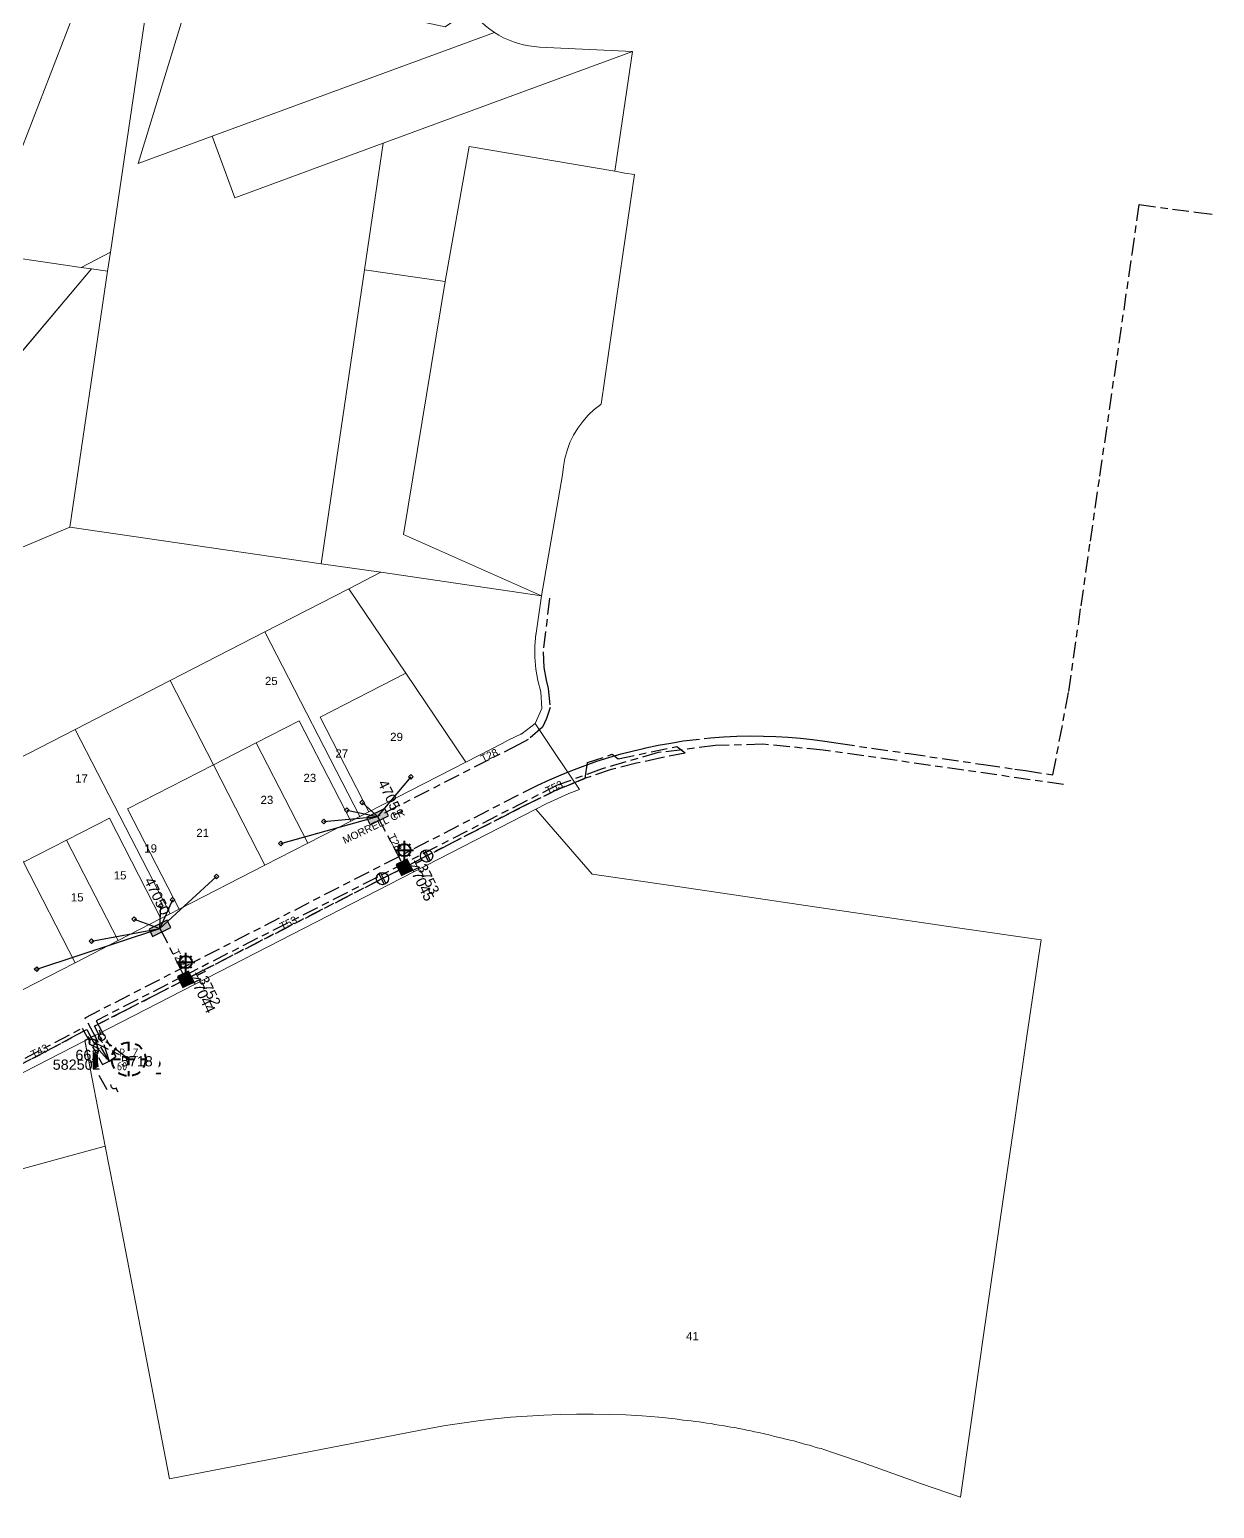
# Model space of a CAD drawing. Header units: metres. Extents: x 302094 to 304730, y 6265242 to 6268907.
# Drawn here: x 304093 to 304381.8, y 6267192.4 to 6267553 of the extents above; entities that cross this region are included whole.
import ezdxf
from ezdxf.enums import TextEntityAlignment as Align

# ---------------------------------------------------------------- set-up
doc = ezdxf.new("R2010")
doc.units = ezdxf.units.M
for name, pattern in [('Cable Exist UG', [8.2, 4, -1.2, 1.8, -1.2]), ('Dash', [5, 3, -2]), ('HIDDEN', [0.375, 0.25, -0.125]), ('HIDDEN2', [0.1875, 0.125, -0.0625])]:
    doc.linetypes.add(name, pattern=pattern)
doc.layers.get('0').update_dxf_attribs({"color": 6})
for name, color, linetype, lineweight in [('Cadastre Buildings_SP_EXT', 9, 'Continuous', 5), ('Cadastre Land Parcels_SP_EXT', 7, 'Continuous', 5), ('Cadastre Other Property_SP_EXT', 9, 'HIDDEN', 5), ('Cadastre Roads_SP_EXT', 9, 'Continuous', 5)]:
    doc.layers.add(name, color=color, linetype=linetype, lineweight=lineweight)
for name, color, linetype in [('Equip_HV_EXT', 7, 'Continuous'), ('Equip_LV_EXT', 7, 'Continuous'), ('Equip_SL_EXT', 7, 'Continuous'), ('Equip_SP_SL_EXT', 7, 'Continuous'), ('Mains_HV_EXT', 1, 'Continuous'), ('Mains_LV_EXT', 5, 'Continuous'), ('Mains_SL_EXT', 3, 'Continuous'), ('Services_SP_EXT', 7, 'Continuous'), ('Sub_SP_EXT', 7, 'Continuous'), ('SupportsUG_SP_LV_EXT', 7, 'Continuous'), ('SupportsUG_SP_LV_SL_EXT', 7, 'Continuous')]:
    doc.layers.add(name, color=color, linetype=linetype)
doc.styles.add('COLUMN_LABEL', font='arial.ttf')
doc.styles.add('iecARIAL', font='arial.ttf', dxfattribs={"height": 2})
doc.styles.add('IESYMBOL1', font='isocp.shx')
doc.styles.add('POLE_LABEL', font='arial.ttf')
doc.styles.add('SLCP_LABEL', font='arial.ttf', dxfattribs={"height": 3.5})
doc.styles.get("Standard").update_dxf_attribs({"font": 'arial.ttf'})
doc.styles.add('SWITCH_LABEL', font='arial.ttf', dxfattribs={"height": 2.5})

# ---------------------------------------------------------------- blocks, each defined once
blk = doc.blocks.new('SUB_PADMOUNT_EXT')
for points in [[(0, 0), (-3.84, 1.92), (-3.84, -1.92)], [(0, 0), (3.84, 1.92), (3.84, -1.92)]]:
    blk.add_hatch(color=256).paths.add_polyline_path(points)
for p, q in [((3.84, 1.92), (-3.84, -1.92)), ((-3.84, 1.92), (3.84, -1.92))]:
    blk.add_line(p, q)
blk.add_lwpolyline([(-3.84, -1.92), (3.84, -1.92), (3.84, 1.92), (-3.84, 1.92)], close=True)
for tag, height, flags, p in [('ASSET_NUM', 3.5, 8, (2, 2)), ('STREET_CODE', 0.2, 9, (1.5, 0)), ('CONSTRUCTED_VOLTAGE', 0.2, 9, (1.5, -0.2)), ('OPERATING_VOLTAGE', 0.2, 9, (1.5, -0.6)), ('ORIENTATION', 0.2, 9, (1.5, -0.8)), ('OWNED_BY', 0.2, 9, (1.5, -1)), ('OPERATED_BY', 0.2, 9, (1.5, -1.2)), ('SECONDARY_VOLTAGE', 0.2, 9, (1.5, -1.6)), ('STATE', 0.2, 9, (1.5, -1.8)), ('SUBSTATION_TYPE', 0.2, 9, (1.5, -2.2)), ('STREETNAME', 0.2, 9, (1.5, -3)), ('SUBURB', 0.2, 9, (1.5, -3.2)), ('Z', 0.2, 1, (1.5, -3.6)), ('NO_PHASES', 0.2, 9, (1.5, -0.4)), ('MAINTAINED_BY', 0.2, 9, (1.5, -1.4)), ('PARENT', 0.2, 9, (1.5, -2)), ('USAGE', 0.2, 9, (1.5, -2.4)), ('LEGEND', 0.2, 9, (1.5, -2.6)), ('LOCATION', 0.2, 9, (1.5, -2.8)), ('NOTES', 0.2, 9, (1.5, -3.4))]:
    blk.add_attdef(tag, text='', height=height, dxfattribs=dict(flags=flags)).set_placement(p, align=Align.MIDDLE_LEFT)
blk = doc.blocks.new('COLUMN_EXT')
blk.add_hatch(color=256).paths.add_polyline_path([(-1.49, 1.48), (-1.49, -1.49), (1.48, -1.49), (1.48, 1.48)])
blk.add_lwpolyline([(-1.49, -1.49), (1.48, -1.49), (1.48, 1.48), (-1.49, 1.48)], close=True)
for tag, height, style, flags, p in [('STRUCTURE_PLANT_NUMBER', 0.2, 'POLE_LABEL', 9, (1.81, 0.03)), ('ASSET_NUM', 2.5, 'COLUMN_LABEL', 8, (2, 2)), ('STREET_CODE', 0.2, 'COLUMN_LABEL', 9, (1.81, -0.2))]:
    blk.add_attdef(tag, text='', height=height, dxfattribs=dict(style=style, flags=flags)).set_placement(p, align=Align.MIDDLE_LEFT)
at = {"flags": 1}
blk.add_attdef('Z', (1.81, -2.35), '', height=0.2, dxfattribs=at)
at = {"flags": 9}
for tag, p in [('COLUMN_TYPE', (1.81, -0.4)), ('OWNED_BY', (1.81, -0.6)), ('STATE', (1.81, -0.8)), ('USAGE', (1.81, -1)), ('STREETNAME', (1.81, -1.6)), ('SUBURB', (1.81, -1.8)), ('LEGEND', (1.81, -1.2)), ('LOCATION', (1.81, -1.4)), ('NOTES', (1.81, -2))]:
    blk.add_attdef(tag, text='', height=0.2, dxfattribs=at).set_placement(p, align=Align.MIDDLE_LEFT)
blk = doc.blocks.new('PILLAR_EXT')
blk.add_hatch(color=256).paths.add_polyline_path([(-2.475, 0.99), (-2.475, -0.99), (2.475, -0.99), (2.475, 0.99)])
blk.add_lwpolyline([(-2.475, -0.99), (2.475, -0.99), (2.475, 0.99), (-2.475, 0.99)], close=True)
at = {"style": 'iecARIAL', "flags": 8}
blk.add_attdef('ASSET_NUM', (1.5, 3.5), '', height=2.5, dxfattribs=at)
for tag, p, flags in [('OWNED_BY', (0, -0.2), 9), ('STATE', (0, -0.4), 9), ('SUPPORT_TYPE', (0, -0.6), 9), ('STREETNAME', (0, -1.8), 9), ('SUBURB', (0, -2), 1), ('USAGE', (0, -0.8), 9), ('LEGEND', (0, -1), 9), ('LOCATION', (0, -1.2), 9), ('NOTES', (0, -1.4), 9), ('PARENT', (0, -1.6), 9)]:
    blk.add_attdef(tag, p, '', height=0.2, dxfattribs=dict(flags=flags))
blk = doc.blocks.new('SL_LANTERN_EXT')
at = {"lineweight": 40}
for p, q in [((-2.25, 4.22), (2.25, 4.22)), ((-1.46, 5.68), (-1.06, 5.28)), ((0, 1.97), (0, 6.47)), ((1.46, 5.68), (1.06, 5.28)), ((-1.46, 2.76), (-1.06, 3.16)), ((0, 0), (0, 2.72)), ((1.46, 2.76), (1.06, 3.16))]:
    blk.add_line(p, q, dxfattribs=at)
blk.add_circle((0, 4.22), 1.5, dxfattribs=at)
at = {"style": 'iecARIAL', "flags": 8}
blk.add_attdef('ASSET_NUM', (1.5, 1.5), '', height=2.5, dxfattribs=at)
for tag, p, height, flags in [('OPERATING_VOLTAGE', (0.98, -1.65), 0.2, 9), ('ORIENTATION', (0.98, -1.85), 0.2, 9), ('OWNED_BY', (0.98, -2.05), 0.2, 9), ('STATE', (0.98, -2.25), 0.2, 9), ('CONSTRUCTED_VOLTAGE', (0.98, -0.65), 0.2, 9), ('CONTROL_TYPE', (0.98, -0.85), 0.2, 9), ('LANTERN_PURPOSE', (0.98, -1.05), 0.2, 9), ('LANTERN_TYPE', (0.98, -1.25), 0.2, 9), ('NO_PHASES', (0.98, -1.45), 0.2, 9), ('USAGE', (0.98, -2.45), 0.2, 9), ('CEXIST', (0.98, -2.65), 0.2, 9), ('CNEW', (0.98, -2.85), 0.2, 9), ('CNUMBER', (0.98, -3.05), 0.2, 9), ('CREMOVE', (0.98, -3.25), 0.2, 9), ('CREPLACE', (0.98, -3.45), 0.2, 9), ('LKINGHEIGHT', (0.98, -3.65), 0.2, 9), ('LNUMBER', (2.18, -3.25), 2.5, 8), ('LBRACKET', (0.98, -3.85), 0.2, 9), ('LBRACKETVOCAB', (0.98, -4.05), 0.2, 9), ('LCATEGORY', (0.98, -4.25), 0.2, 9), ('LCHARGE1', (0.98, -4.45), 0.2, 9), ('LCHARGE1PERCENT', (0.98, -4.65), 0.2, 9), ('LCHARGE2', (0.98, -4.85), 0.2, 9), ('LCHARGE2PERCENT', (0.98, -5.05), 0.2, 9), ('LCHARGE3', (0.98, -5.25), 0.2, 9), ('LCHARGE3PERCENT', (0.98, -5.45), 0.2, 9), ('LEXIST', (0.98, -5.65), 0.2, 9), ('LLAMP', (0.98, -5.85), 0.2, 9), ('LLAMPVOCAB', (0.98, -6.05), 0.2, 9), ('LMAST', (0.98, -6.25), 0.2, 9), ('LMASTVOCAB', (0.98, -6.45), 0.2, 9), ('LNEW', (0.98, -6.65), 0.2, 9), ('LANTNUMBER', (0.98, -6.85), 0.2, 9), ('LOUTREACH', (0.98, -7.25), 0.2, 9), ('STREETNAME', (0.98, -9.25), 0.2, 9), ('SUBURB', (0.98, -9.45), 0.2, 1), ('LOUTREACHVOCAB', (0.98, -7.45), 0.2, 9), ('LRATECODE', (0.98, -7.65), 0.2, 9), ('LREMOVE', (0.98, -7.85), 0.2, 9), ('LREPLACE', (0.98, -8.05), 0.2, 9), ('LTYPE', (0.98, -8.25), 0.2, 9), ('LTYPEVOCAB', (0.98, -8.45), 0.2, 9), ('LEGEND', (0.98, -8.65), 0.2, 9), ('LOCATION', (0.98, -8.85), 0.2, 9), ('NOTES', (0.98, -9.05), 0.2, 9)]:
    blk.add_attdef(tag, p, '', height=height, dxfattribs=dict(flags=flags))
blk = doc.blocks.new('CCP_EXT')
blk.add_wipeout([(0, 0.57), (0.57, 0), (0, -0.57), (-0.57, 0)])
blk.add_lwpolyline([(-0.57, 0), (0, 0.57), (0.57, 0), (0, -0.57), (-0.57, 0)])
at = {"flags": 1}
blk.add_attdef('Z', (0, 0), '', height=0.2, dxfattribs=at)
at = {"flags": 9}
for tag, p in [('CCP_TYPE', (0, 0)), ('CONSTRUCTED_VOLTAGE', (0, -0.2)), ('OPERATING_VOLTAGE', (0, -0.6)), ('ORIENTATION', (0, -0.8)), ('OWNED_BY', (0, -1)), ('STATE', (0, -1.8)), ('NO_PHASES', (0, -0.4)), ('USAGE', (0, -1.2)), ('LEGEND', (0, -1.4)), ('LIFE_SUPPORT', (0, -1.6)), ('NOTES', (0, -2))]:
    blk.add_attdef(tag, text='', height=0.2, dxfattribs=at).set_placement(p, align=Align.MIDDLE_LEFT)
blk = doc.blocks.new('LV_UG_LINKS_CLOSED_EXT')
blk.add_wipeout([(-1.06, 1.06), (-1.18, 0.92), (-1.29, 0.76), (-1.37, 0.59), (-1.43, 0.42), (-1.48, 0.23), (-1.49, 0.05), (-1.49, -0.14), (-1.46, -0.33), (-1.41, -0.51), (-1.33, -0.68), (-1.24, -0.84), (-1.12, -0.99), (-0.99, -1.12), (-0.84, -1.24), (-0.68, -1.33), (-0.51, -1.41), (-0.33, -1.46), (-0.14, -1.49), (0.05, -1.49), (0.23, -1.48), (0.42, -1.43), (0.59, -1.37), (0.76, -1.29), (0.92, -1.18), (1.06, -1.06), (1.18, -0.92), (1.29, -0.76), (1.37, -0.59), (1.43, -0.42), (1.48, -0.23), (1.49, -0.05), (1.49, 0.14), (1.46, 0.33), (1.41, 0.51), (1.33, 0.68), (1.24, 0.84), (1.12, 0.99), (0.99, 1.12), (0.84, 1.24), (0.68, 1.33), (0.51, 1.41), (0.33, 1.46), (0.14, 1.49), (-0.05, 1.49), (-0.23, 1.48), (-0.42, 1.43), (-0.59, 1.37), (-0.76, 1.29), (-0.92, 1.18)])
for p, q in [((-0.25, -1.48), (-0.25, 1.48)), ((0.25, -1.48), (0.25, 1.48))]:
    blk.add_line(p, q)
blk.add_circle((0, 0), 1.5)
at = {"flags": 9}
for tag, p in [('ACTUAL_STATUS', (0, 0)), ('CONSTRUCTED_VOLTAGE', (0, -0.2)), ('OPERATING_VOLTAGE', (0, -0.6)), ('ORIENTATION', (0, -0.8)), ('STATE', (0, -1)), ('SWITCH_TYPE', (0, -1.2)), ('NO_PHASES', (0, -0.4)), ('USAGE', (0, -1.4)), ('NOTES', (0, -1.6))]:
    blk.add_attdef(tag, text='', height=0.2, dxfattribs=at).set_placement(p, align=Align.MIDDLE_LEFT)
at = {"flags": 1}
blk.add_attdef('Z', (0, 0), '', height=0.2, dxfattribs=at)
blk = doc.blocks.new('LV_UG_DFUSE_CLOSED_EXT')
for points in [[(1, 0), (0, 0)], [(5.04, 0.73), (2.16, -0.72)], [(5.05, -0.71), (2.16, 0.72)], [(6.2, 0.01), (7.2, 0.01)]]:
    blk.add_lwpolyline(points)
for centre in [(1.8, 0), (5.4, 0.01)]:
    blk.add_circle(centre, 0.8)
at = {"flags": 9}
for tag, p in [('ACTUAL_STATUS', (0, 0)), ('CONSTRUCTED_VOLTAGE', (0, -0.2)), ('OPERATING_VOLTAGE', (0, -0.6)), ('ORIENTATION', (0, -0.8)), ('STATE', (0, -1)), ('SWITCH_TYPE', (0, -1.2)), ('NO_PHASES', (0, -0.4)), ('USAGE', (0, -1.4)), ('NOTES', (0, -1.6))]:
    blk.add_attdef(tag, text='', height=0.2, dxfattribs=at).set_placement(p, align=Align.MIDDLE_LEFT)
at = {"flags": 1}
blk.add_attdef('Z', (0, 0), '', height=0.2, dxfattribs=at)
blk = doc.blocks.new('SWG_HOLEC_SU_EXT')
blk.add_line((1.8, -2), (5.8, -2))
for points in [[(1, 0), (0, 0)], [(6.6, 0), (7.6, 0)]]:
    blk.add_lwpolyline(points)
for points in [[(1.8, -0.8, 1), (1.8, 0.8, 1)], [(5.8, -0.8, 1), (5.8, 0.8, 1)]]:
    blk.add_lwpolyline(points, format="xyb", close=True)
at = {"style": 'SWITCH_LABEL', "flags": 8}
blk.add_attdef('ASSET_NUM', text='', height=2.5, rotation=179.9544, dxfattribs=at).set_placement((-2.4, 0), align=Align.MIDDLE_LEFT)
at = {"flags": 1}
blk.add_attdef('Z', (0, 0), '', height=0.2, dxfattribs=at)
at = {"flags": 9}
for tag, p in [('ACTUAL_STATUS', (0, -0.4)), ('CONSTRUCTED_VOLTAGE', (0, -0.6)), ('OPERATING_VOLTAGE', (0, -1)), ('ORIENTATION', (0, -1.2)), ('OWNED_BY', (0, -1.4)), ('STATE', (0, -1.8)), ('SWITCH_TYPE', (0, -2)), ('STREETNAME', (0, -2.6)), ('SUBURB', (0, -2.8)), ('NO_PHASES', (0, -0.8)), ('PARENT', (0, -1.6)), ('USAGE', (0, -2.2)), ('LOCATION', (0, -2.4)), ('NOTES', (0, -3))]:
    blk.add_attdef(tag, text='', height=0.2, dxfattribs=at).set_placement(p, align=Align.MIDDLE_LEFT)
at = {"style": 'SWITCH_LABEL', "flags": 9}
blk.add_attdef('STREET_CODE', text='', height=0.2, dxfattribs=at).set_placement((0, -0.2), align=Align.MIDDLE_LEFT)
blk = doc.blocks.new('SLCP_ZELL_EXT')
blk.add_wipeout([(-0.24, 7.5), (-0.71, 7.47), (-1.17, 7.41), (-1.64, 7.32), (-2.09, 7.21), (-2.54, 7.06), (-2.98, 6.89), (-3.41, 6.69), (-3.82, 6.46), (-4.22, 6.21), (-4.6, 5.93), (-4.96, 5.63), (-5.31, 5.31), (-5.63, 4.96), (-5.93, 4.6), (-6.21, 4.22), (-6.46, 3.82), (-6.69, 3.41), (-6.89, 2.98), (-7.06, 2.54), (-7.21, 2.09), (-7.32, 1.64), (-7.41, 1.17), (-7.47, 0.71), (-7.5, 0.24), (-7.5, -0.24), (-7.47, -0.71), (-7.41, -1.17), (-7.32, -1.64), (-7.21, -2.09), (-7.06, -2.54), (-6.89, -2.98), (-6.69, -3.41), (-6.46, -3.82), (-6.21, -4.22), (-5.93, -4.6), (-5.63, -4.96), (-5.31, -5.31), (-4.96, -5.63), (-4.6, -5.93), (-4.22, -6.21), (-3.82, -6.46), (-3.41, -6.69), (-2.98, -6.89), (-2.54, -7.06), (-2.09, -7.21), (-1.64, -7.32), (-1.17, -7.41), (-0.71, -7.47), (-0.24, -7.5), (0.24, -7.5), (0.71, -7.47), (1.17, -7.41), (1.64, -7.32), (2.09, -7.21), (2.54, -7.06), (2.98, -6.89), (3.41, -6.69), (3.82, -6.46), (4.22, -6.21), (4.6, -5.93), (4.96, -5.63), (5.31, -5.31), (5.63, -4.96), (5.93, -4.6), (6.21, -4.22), (6.46, -3.82), (6.69, -3.41), (6.89, -2.98), (7.06, -2.54), (7.21, -2.09), (7.32, -1.64), (7.41, -1.17), (7.47, -0.71), (7.5, -0.24), (7.5, 0.24), (7.47, 0.71), (7.41, 1.17), (7.32, 1.64), (7.21, 2.09), (7.06, 2.54), (6.89, 2.98), (6.69, 3.41), (6.46, 3.82), (6.21, 4.22), (5.93, 4.6), (5.63, 4.96), (5.31, 5.31), (4.96, 5.63), (4.6, 5.93), (4.22, 6.21), (3.82, 6.46), (3.41, 6.69), (2.98, 6.89), (2.54, 7.06), (2.09, 7.21), (1.64, 7.32), (1.17, 7.41), (0.71, 7.47), (0.24, 7.5)])
at = {"linetype": 'Dash', "lineweight": 40, "ltscale": 0.7}
for p, q in [((0, 4.11), (0, -4.11)), ((-4.11, 0), (4.11, 0))]:
    blk.add_line(p, q, dxfattribs=at)
blk.add_circle((0, 0), 4.11, dxfattribs=at)
at = {"lineweight": 40, "style": 'IESYMBOL1'}
for s, p in [('P', (-1.6, 0)), ('Z', (1.7, 0)), ('60', (-1.61, -3.31))]:
    blk.add_text(s, height=2, dxfattribs=at).set_placement(p, align=Align.BOTTOM_CENTER)
at = {"flags": 1}
blk.add_attdef('Z', (0, 0), '', height=0.2, dxfattribs=at)
at = {"style": 'SLCP_LABEL'}
for tag, height, flags, p in [('ASSET_NUM', 2.5, 8, (2, 2)), ('STREET_CODE', 0.2, 9, (0, -0.2))]:
    blk.add_attdef(tag, text='', height=height, dxfattribs=dict(at, flags=flags)).set_placement(p, align=Align.MIDDLE_LEFT)
at = {"flags": 9}
for tag, p in [('CONSTRUCTED_VOLTAGE', (0, -0.4)), ('CONTROL_TYPE', (0, -0.6)), ('OPERATING_VOLTAGE', (0, -1)), ('ORIENTATION', (0, -1.2)), ('OWNED_BY', (0, -1.4)), ('STATE', (0, -2)), ('NO_PHASES', (0, -0.8)), ('USAGE', (0, -1.6)), ('LOCATION', (0, -1.8)), ('NOTES', (0, -2.2))]:
    blk.add_attdef(tag, text='', height=0.2, dxfattribs=at).set_placement(p, align=Align.MIDDLE_LEFT)

msp = doc.modelspace()

# ---------------------------------------------------------------- linework, layer by layer
at = {"layer": 'Cadastre Buildings_SP_EXT', "linetype": 'Continuous'}
msp.add_lwpolyline([(304235.67, 6267518.47), (304200.16, 6267524.52), (304194.25, 6267491.59), (304184.13, 6267429.9), (304217.74, 6267414.99), (304222.92, 6267444.49), (304223.1, 6267446.5), (304223.45, 6267448.48), (304223.99, 6267450.43), (304224.7, 6267452.32), (304225.58, 6267454.14), (304226.62, 6267455.87), (304227.82, 6267457.5), (304229.15, 6267459.02), (304230.62, 6267460.39), (304232.2, 6267461.64), (304232.22, 6267461.65), (304232.23, 6267461.66), (304232.24, 6267461.67), (304232.26, 6267461.68), (304232.28, 6267461.69), (304232.3, 6267461.72), (304237.69, 6267498.75), (304240.43, 6267517.66), (304238.11, 6267518.03), (304235.67, 6267518.47)], close=True, dxfattribs=at)
at = {"layer": 'Cadastre Land Parcels_SP_EXT', "linetype": 'Continuous'}
for points in [[(304124.87, 6267581.52), (304123.74, 6267581.66), (304122.62, 6267581.9), (304121.52, 6267582.22), (304120.44, 6267582.62), (304110.47, 6267574.25), (304091.09, 6267524.08), (304079.03, 6267498.93), (304105.52, 6267495), (304112.67, 6267498.77), (304124.87, 6267581.52)], [(304133.7, 6267566.84), (304129.83, 6267581.78), (304128.85, 6267581.57), (304127.85, 6267581.45), (304126.85, 6267581.4), (304125.85, 6267581.43), (304124.87, 6267581.52), (304112.67, 6267498.77), (304111.98, 6267494.1), (304102.82, 6267431.73), (304164.07, 6267422.74), (304174.63, 6267494.48), (304179.17, 6267525.3), (304143.01, 6267512), (304137.49, 6267527.02), (304119.44, 6267520.38), (304133.7, 6267566.84)], [(304091.09, 6267524.08), (304110.47, 6267574.25), (304081.49, 6267562.72), (304068.94, 6267557.31), (304047.58, 6267549.4), (304030.57, 6267542.81), (304013.41, 6267537.03), (304009.34, 6267509.16), (304079.03, 6267498.93), (304091.09, 6267524.08)], [(304091.09, 6267524.08), (304110.47, 6267574.25), (304081.49, 6267562.72), (304068.94, 6267557.31), (304047.58, 6267549.4), (304030.57, 6267542.81), (304013.41, 6267537.03), (304009.34, 6267509.16), (304079.03, 6267498.93), (304091.09, 6267524.08)], [(304164, 6267560.29), (304133.7, 6267566.84), (304119.44, 6267520.38), (304137.49, 6267527.02), (304206.27, 6267552.32), (304205.16, 6267553.09), (304204.1, 6267553.94), (304203.1, 6267554.85), (304202.15, 6267555.82), (304201.27, 6267556.84), (304200.45, 6267557.92), (304194.29, 6267553.73), (304164, 6267560.29)], [(304239.97, 6267547.67), (304217.25, 6267548.76), (304215.96, 6267548.86), (304214.67, 6267549.04), (304213.4, 6267549.29), (304212.14, 6267549.61), (304210.91, 6267550.01), (304209.7, 6267550.49), (304208.52, 6267551.03), (304207.38, 6267551.64), (304206.27, 6267552.32), (304137.49, 6267527.02), (304143.01, 6267512), (304179.17, 6267525.3), (304239.97, 6267547.67)], [(304239.97, 6267547.67), (304179.17, 6267525.3), (304174.63, 6267494.48), (304194.25, 6267491.59), (304200.16, 6267524.52), (304235.67, 6267518.47), (304239.97, 6267547.67)], [(304075.04, 6267455.53), (304108.04, 6267494.68), (304105.52, 6267495), (304079.03, 6267498.93), (304057.08, 6267485.06), (304014.32, 6267461.26), (304003.68, 6267448.51), (304001.13, 6267452.92), (304000.26, 6267446.98), (303981.68, 6267439.48), (303989.27, 6267433), (303966.21, 6267404.58), (303928.81, 6267358.18), (303998.23, 6267387.55), (304045.79, 6267444.77), (304075.04, 6267455.53)], [(304112.67, 6267498.77), (304105.52, 6267495), (304108.04, 6267494.68), (304111.98, 6267494.1), (304112.67, 6267498.77)], [(304112.67, 6267498.77), (304105.52, 6267495), (304108.04, 6267494.68), (304111.98, 6267494.1), (304112.67, 6267498.77)], [(304111.98, 6267494.1), (304108.04, 6267494.68), (304075.05, 6267455.53), (304045.79, 6267444.77), (303998.23, 6267387.55), (304102.82, 6267431.73), (304111.98, 6267494.1)], [(304184.13, 6267429.9), (304194.25, 6267491.59), (304174.63, 6267494.48), (304164.07, 6267422.74), (304178.64, 6267420.74), (304217.74, 6267414.99), (304184.13, 6267429.9)], [(304164.07, 6267422.74), (304102.82, 6267431.73), (303998.23, 6267387.55), (303972.01, 6267356.08), (303973.35, 6267356.51), (303992.61, 6267362.78), (304003.74, 6267366.4), (304015.51, 6267362.87), (304037.03, 6267356.42), (304047.5, 6267353.31), (304080.95, 6267370.52), (304104.1, 6267382.4), (304127.22, 6267394.3), (304150.35, 6267406.17), (304170.81, 6267416.7), (304178.64, 6267420.74), (304164.07, 6267422.74)], [(304217.74, 6267414.99), (304178.64, 6267420.74), (304170.81, 6267416.7), (304184.68, 6267396.11), (304199.29, 6267374.43), (304208.15, 6267378.98), (304209.66, 6267379.75), (304211.18, 6267380.49), (304212.7, 6267381.22), (304212.76, 6267381.24), (304212.81, 6267381.27), (304212.91, 6267381.31), (304212.96, 6267381.34), (304213.01, 6267381.36), (304216.21, 6267383.83), (304217.85, 6267387.52), (304217.59, 6267391.56), (304216.86, 6267394.31), (304216.37, 6267397.11), (304216.14, 6267399.96), (304216.15, 6267402.8), (304216.42, 6267405.63), (304216.43, 6267405.65), (304216.43, 6267405.69), (304216.44, 6267405.75), (304216.45, 6267405.8), (304216.46, 6267405.86), (304217.74, 6267414.99)], [(304184.68, 6267396.11), (304170.81, 6267416.7), (304150.35, 6267406.17), (304173.47, 6267361.17), (304175.71, 6267362.31), (304163.85, 6267385.4), (304184.68, 6267396.11)], [(304173.47, 6267361.17), (304150.35, 6267406.17), (304127.22, 6267394.3), (304137.78, 6267373.77), (304148.19, 6267379.12), (304158.68, 6267384.51), (304171.26, 6267360.03), (304173.47, 6267361.17)], [(304199.29, 6267374.43), (304184.68, 6267396.11), (304163.85, 6267385.4), (304175.71, 6267362.31), (304199.29, 6267374.43)], [(304137.78, 6267373.77), (304127.22, 6267394.3), (304104.1, 6267382.4), (304127.22, 6267337.4), (304129.46, 6267338.54), (304116.87, 6267363.03), (304137.78, 6267373.77)], [(304171.26, 6267360.03), (304158.68, 6267384.51), (304148.19, 6267379.12), (304160.78, 6267354.63), (304171.26, 6267360.03)], [(304127.22, 6267337.4), (304104.1, 6267382.4), (304080.95, 6267370.52), (304088.87, 6267355.16), (304091.52, 6267350), (304101.98, 6267355.37), (304112.43, 6267360.74), (304125.01, 6267336.25), (304127.22, 6267337.4)], [(304160.78, 6267354.63), (304148.19, 6267379.12), (304137.78, 6267373.77), (304150.36, 6267349.28), (304160.78, 6267354.63)], [(304150.36, 6267349.28), (304137.78, 6267373.77), (304116.87, 6267363.03), (304129.46, 6267338.54), (304150.36, 6267349.28)], [(304324.56, 6267227.79), (304325.46, 6267234.08), (304330.33, 6267267.81), (304333.22, 6267287.74), (304336.1, 6267307.56), (304338.98, 6267327.35), (304339.52, 6267331.05), (304319.75, 6267333.94), (304301.52, 6267336.62), (304284.32, 6267339.14), (304266.82, 6267341.71), (304248.69, 6267344.37), (304230.14, 6267347.1), (304216.35, 6267362.96), (304106.48, 6267306.49), (304111.42, 6267280.8), (304114.54, 6267264.71), (304117.64, 6267248.63), (304120.75, 6267232.56), (304123.85, 6267216.49), (304127.1, 6267199.68), (304190.42, 6267211.92), (304194.4, 6267212.62), (304198.36, 6267213.25), (304202.33, 6267213.8), (304206.31, 6267214.27), (304210.3, 6267214.66), (304214.3, 6267214.97), (304218.3, 6267215.21), (304222.31, 6267215.37), (304226.31, 6267215.45), (304230.32, 6267215.45), (304234.33, 6267215.37), (304238.34, 6267215.22), (304242.34, 6267214.98), (304246.34, 6267214.67), (304250.32, 6267214.25), (304252.31, 6267213.99), (304253.24, 6267213.9), (304254.26, 6267213.81), (304255.19, 6267213.61), (304256.21, 6267213.52), (304257.14, 6267213.43), (304258.07, 6267213.22), (304259.1, 6267213.13), (304260.03, 6267212.93), (304261.05, 6267212.73), (304261.98, 6267212.64), (304263, 6267212.44), (304263.94, 6267212.23), (304264.86, 6267212.14), (304265.89, 6267211.94), (304266.82, 6267211.74), (304267.84, 6267211.54), (304268.77, 6267211.33), (304269.71, 6267211.13), (304270.73, 6267210.93), (304273.52, 6267210.32), (304274.55, 6267210.01), (304276.41, 6267209.6), (304277.35, 6267209.29), (304278.37, 6267209.09), (304279.3, 6267208.89), (304280.24, 6267208.57), (304281.17, 6267208.37), (304282.1, 6267208.06), (304283.12, 6267207.86), (304284.99, 6267207.23), (304285.92, 6267207.03), (304286.86, 6267206.71), (304288.72, 6267206.09), (304289.66, 6267205.77), (304296.19, 6267203.57), (304306.56, 6267199.79), (304310.4, 6267198.41), (304319.87, 6267195.22), (304324.56, 6267227.79)], [(304125.01, 6267336.25), (304112.43, 6267360.74), (304101.98, 6267355.37), (304114.56, 6267330.88), (304125.01, 6267336.25)], [(304091.52, 6267350), (304088.87, 6267355.16), (304072.86, 6267346.93), (304088.1, 6267317.28), (304104.11, 6267325.51), (304091.52, 6267350)], [(304114.56, 6267330.88), (304101.98, 6267355.37), (304091.52, 6267350), (304104.11, 6267325.51), (304114.56, 6267330.88)]]:
    msp.add_lwpolyline(points, close=True, dxfattribs=at)
msp.add_lwpolyline([(304075.97, 6267271.11), (304111.42, 6267280.8), (304111.42, 6267280.8), (304106.48, 6267306.48), (304088.75, 6267297.37)], dxfattribs=at)
at = {"layer": 'Cadastre Other Property_SP_EXT', "linetype": 'HIDDEN2'}
msp.add_lwpolyline([(304106.47, 6267306.58), (304107.51, 6267301.17), (304110.22, 6267301.69), (304109.02, 6267307.89), (304106.47, 6267306.58)], close=True, dxfattribs=at)
at = {"layer": 'Mains_LV_EXT', "linetype": 'Cable Exist UG'}
msp.add_lwpolyline([(304124.76, 6267333.88), (304131.03, 6267321.44)], dxfattribs=at)

# ---------------------------------------------------------------- block references
at = {"layer": 'Equip_LV_EXT'}
for p, rotation in [((304112.18, 6267302.19), 107.0926622451378), ((304111.86, 6267302.02), 130.6902037596289)]:
    msp.add_blockref('LV_UG_DFUSE_CLOSED_EXT', p, dxfattribs=dict(at, rotation=rotation))
at = {"layer": 'Equip_SP_SL_EXT'}
ref = msp.add_blockref('SL_LANTERN_EXT', (304184.33, 6267348.75), dxfattribs=at)
ref.add_attrib('ASSET_NUM', '13753', dxfattribs={"layer": '0', "height": 2.5, "rotation": 296.0651, "style": 'iecARIAL'}).set_placement((304185.83, 6267350.25), align=Align.BOTTOM_LEFT)
ref = msp.add_blockref('SL_LANTERN_EXT', (304131.03, 6267321.44), dxfattribs=at)
ref.add_attrib('ASSET_NUM', '13752', dxfattribs={"layer": '0', "height": 2.5, "rotation": 296.0651, "style": 'iecARIAL'}).set_placement((304132.53, 6267322.94), align=Align.BOTTOM_LEFT)
at = {"layer": 'Sub_SP_EXT'}
ref = msp.add_blockref('SUB_PADMOUNT_EXT', (304112.35, 6267301.53), dxfattribs=at)
ref.add_attrib('ASSET_NUM', '8992', dxfattribs={"layer": '0', "height": 3.5}).set_placement((304114.35, 6267301.78), align=Align.TOP_LEFT)
at = {"layer": 'SupportsUG_SP_LV_EXT'}
ref = msp.add_blockref('PILLAR_EXT', (304177.77, 6267361.13), dxfattribs=dict(at, rotation=206.0312525999925))
ref.add_attrib('ASSET_NUM', '47051', dxfattribs={"layer": '0', "height": 2.5, "rotation": 296.0675, "style": 'iecARIAL'}).set_placement((304179.27, 6267364.63), align=Align.BOTTOM_CENTER)
ref = msp.add_blockref('PILLAR_EXT', (304124.76, 6267333.88), dxfattribs=dict(at, rotation=206.0298520364935))
ref.add_attrib('ASSET_NUM', '47050', dxfattribs={"layer": '0', "height": 2.5, "rotation": 296.0661, "style": 'iecARIAL'}).set_placement((304126.26, 6267337.38), align=Align.MIDDLE_RIGHT)
at = {"layer": 'SupportsUG_SP_LV_SL_EXT'}
ref = msp.add_blockref('COLUMN_EXT', (304184.33, 6267348.75), dxfattribs=dict(at, rotation=26.10150161275261))
ref.add_attrib('ASSET_NUM', '47045', dxfattribs={"layer": '0', "height": 2.5, "rotation": 296.0651, "style": 'COLUMN_LABEL'}).set_placement((304186.33, 6267349.5), align=Align.MIDDLE_LEFT)
ref = msp.add_blockref('COLUMN_EXT', (304131.03, 6267321.44), dxfattribs=dict(at, rotation=26.10150161275261))
ref.add_attrib('ASSET_NUM', '47044', dxfattribs={"layer": '0', "height": 2.5, "rotation": 296.0651, "style": 'COLUMN_LABEL'}).set_placement((304133.03, 6267322.19), align=Align.MIDDLE_LEFT)

# ---------------------------------------------------------------- texts
at = {"layer": 'Cadastre Land Parcels_SP_EXT'}
for s, p in [('25', (304150.35, 6267393.2)), ('29', (304180.88, 6267379.56)), ('27', (304167.52, 6267375.51)), ('17', (304104.08, 6267369.42)), ('23', (304159.73, 6267369.57)), ('23', (304149.28, 6267364.2)), ('21', (304133.62, 6267356.15)), ('19', (304120.94, 6267352.37)), ('15', (304113.49, 6267345.81)), ('15', (304103.04, 6267340.44)), ('41', (304253, 6267233.45))]:
    msp.add_text(s, height=2, dxfattribs=at).set_placement(p)
at = {"layer": 'Mains_LV_EXT'}
for s, rotation, p in [('T28', 26.024, (304203.48, 6267374.3)), ('T53', 24.836, (304219.25, 6267366.53)), ('T28', 296.758, (304180.29, 6267356.37)), ('T53', 26.1013, (304154.51, 6267333.43)), ('T28', 295.5895, (304127.59, 6267328.25)), ('T43', 26.1063, (304093.82, 6267302.23))]:
    msp.add_text(s, height=1.8, rotation=rotation, dxfattribs=at).set_placement(p)

# ---------------------------------------------------------------- next in the draw order: block references
at = {"layer": 'Services_SP_EXT'}
for p in [(304185.93, 6267370.82), (304170.34, 6267362.68), (304174.02, 6267364.59), (304164.7, 6267359.91), (304154.24, 6267354.54), (304138.58, 6267346.49), (304124.96, 6267339.33), (304118.46, 6267336.14), (304108.04, 6267330.78), (304094.71, 6267323.94)]:
    msp.add_blockref('CCP_EXT', p, dxfattribs=at)
at = {"layer": 'Services_SP_EXT', "rotation": 90.0000000000002}
msp.add_blockref('CCP_EXT', (304115.32, 6267301.09), dxfattribs=at)

# ---------------------------------------------------------------- next in the draw order: linework, layer by layer
at = {"layer": 'Mains_LV_EXT', "linetype": 'Cable Exist UG'}
msp.add_lwpolyline([(304219.71, 6267414.4), (304218.18, 6267401.34), (304218.34, 6267397.49), (304218.88, 6267394.39), (304219.4, 6267392.37), (304219.85, 6267387.75), (304218.98, 6267385.04), (304217.98, 6267382.96), (304214.55, 6267379.91), (304212.25, 6267378.69), (304177.77, 6267361.13)], dxfattribs=at)
at = {"layer": 'Services_SP_EXT'}
for points in [[(304185.93, 6267370.82), (304177.77, 6267361.13)], [(304174.02, 6267364.59), (304177.77, 6267361.13)], [(304154.24, 6267354.54), (304177.77, 6267361.13)], [(304164.7, 6267359.91), (304177.77, 6267361.13)], [(304170.34, 6267362.68), (304177.77, 6267361.13)], [(304124.76, 6267333.88), (304124.96, 6267339.33)], [(304094.71, 6267323.94), (304124.76, 6267333.88)], [(304108.04, 6267330.78), (304124.76, 6267333.88)], [(304118.46, 6267336.14), (304124.76, 6267333.88)], [(304115.32, 6267301.09), (304112.18, 6267302.19)]]:
    msp.add_lwpolyline(points, dxfattribs=at)

# ---------------------------------------------------------------- next in the draw order: block references
at = {"layer": 'Equip_HV_EXT'}
ref = msp.add_blockref('SWG_HOLEC_SU_EXT', (304113.99, 6267302.52), dxfattribs=dict(at, rotation=298.5778125288292))
ref.add_attrib('ASSET_NUM', '58249', dxfattribs={"layer": '0', "height": 2.5, "style": 'SWITCH_LABEL'}).set_placement((304111.59, 6267303.77), align=Align.MIDDLE_LEFT)
ref = msp.add_blockref('SWG_HOLEC_SU_EXT', (304110.74, 6267300.65), dxfattribs=dict(at, rotation=299.3577534555887))
ref.add_attrib('ASSET_NUM', '58250', dxfattribs={"layer": '0', "height": 2.5, "style": 'SWITCH_LABEL'}).set_placement((304108.34, 6267301.9), align=Align.TOP_RIGHT)
ref = msp.add_blockref('SWG_HOLEC_SU_EXT', (304111.41, 6267303), dxfattribs=dict(at, rotation=298.4238966752732))
ref.add_attrib('ASSET_NUM', '66239', dxfattribs={"layer": '0', "height": 2.5, "style": 'SWITCH_LABEL'}).set_placement((304109.01, 6267304.25), align=Align.TOP_CENTER)
at = {"layer": 'Services_SP_EXT'}
msp.add_blockref('CCP_EXT', (304127.79, 6267340.81), dxfattribs=at)

# ---------------------------------------------------------------- next in the draw order: texts
at = {"layer": 'Cadastre Roads_SP_EXT'}
msp.add_text('MORRELL CR', height=1.8, rotation=25.7157, dxfattribs=at).set_placement((304169.82, 6267354.41))

# ---------------------------------------------------------------- next in the draw order: linework, layer by layer
at = {"layer": 'Cadastre Roads_SP_EXT', "linetype": 'Continuous'}
msp.add_lwpolyline([(304088.75, 6267297.37), (304106.48, 6267306.48), (304216.35, 6267362.96), (304219.04, 6267364.29), (304221.73, 6267365.55), (304224.46, 6267366.74), (304226.99, 6267367.76), (304226.99, 6267367.76), (304221.28, 6267376.26), (304216.21, 6267383.83), (304213.01, 6267381.36), (304212.96, 6267381.34), (304212.91, 6267381.31), (304212.81, 6267381.27), (304212.76, 6267381.24), (304212.7, 6267381.22), (304211.18, 6267380.49), (304209.66, 6267379.75), (304208.15, 6267378.98), (304199.29, 6267374.43), (304175.71, 6267362.31), (304173.47, 6267361.17), (304171.26, 6267360.03), (304160.78, 6267354.63), (304150.36, 6267349.28), (304129.46, 6267338.54), (304127.22, 6267337.4), (304125.01, 6267336.25), (304114.56, 6267330.88), (304104.11, 6267325.51), (304088.1, 6267317.28)], dxfattribs=at)
at = {"layer": 'Services_SP_EXT'}
for points in [[(304138.58, 6267346.49), (304124.76, 6267333.88)], [(304127.79, 6267340.81), (304124.76, 6267333.88)]]:
    msp.add_lwpolyline(points, dxfattribs=at)

# ---------------------------------------------------------------- next in the draw order: block references
at = {"layer": 'Equip_LV_EXT', "rotation": 206.0288516339941}
for p in [(304189.77, 6267351.55), (304178.98, 6267346.01)]:
    msp.add_blockref('LV_UG_LINKS_CLOSED_EXT', p, dxfattribs=at)
at = {"layer": 'Equip_SL_EXT'}
ref = msp.add_blockref('SLCP_ZELL_EXT', (304117.13, 6267301.97), dxfattribs=at)
ref.add_attrib('ASSET_NUM', '5718', dxfattribs={"layer": '0', "height": 2.5, "style": 'SLCP_LABEL'}).set_placement((304119.13, 6267302.72), align=Align.TOP_CENTER)

# ---------------------------------------------------------------- next in the draw order: linework, layer by layer
at = {"layer": 'Mains_HV_EXT', "linetype": 'Cable Exist UG'}
for points in [[(304112.35, 6267301.53), (304109.11, 6267307.24), (304106.56, 6267312.08), (304106.56, 6267312.08), (304214.1, 6267367.42), (304216.87, 6267368.8), (304219.68, 6267370.11), (304222.53, 6267371.35), (304225.12, 6267372.39), (304228.37, 6267373.62), (304228.37, 6267373.62), (304231.25, 6267374.61), (304234.2, 6267375.54), (304237.18, 6267376.4), (304240.18, 6267377.19), (304242.59, 6267377.75), (304243.21, 6267377.89), (304246.24, 6267378.52), (304249.27, 6267379.06), (304252.27, 6267379.56), (304258.93, 6267380.33), (304258.93, 6267380.33), (304262.11, 6267380.56), (304265.36, 6267380.71), (304268.62, 6267380.78), (304271.87, 6267380.74), (304274.86, 6267380.65), (304277.87, 6267380.47), (304280.87, 6267380.22), (304283.85, 6267379.9), (304286.81, 6267379.5), (304290.11, 6267379.01), (304307.3, 6267376.49), (304325.53, 6267373.81), (304333.12, 6267372.71), (304335.71, 6267372.33), (304335.71, 6267372.33), (304342.44, 6267371.35), (304346.3, 6267391.63), (304346.3, 6267391.63), (304349.28, 6267412.49), (304351.56, 6267428.25), (304353.86, 6267444.15), (304356.21, 6267460.33), (304358.59, 6267476.53), (304358.59, 6267476.53), (304361.7, 6267498.29), (304363.47, 6267510.36), (304377.25, 6267508.5), (304381.79, 6267507.98)], [(304345.02, 6267368.95), (304286.44, 6267377.36), (304271.72, 6267378.75), (304260.2, 6267378.43), (304246.21, 6267376.72), (304232.59, 6267372.78), (304221.58, 6267368.76), (304109.22, 6267311.35), (304113.99, 6267302.52), (304112.31, 6267301.36)], [(304088.04, 6267192.44), (304072.99, 6267270.75), (304073.95, 6267284.4), (304080.04, 6267294.54), (304084.62, 6267298.42), (304105.83, 6267309.54), (304110.74, 6267300.65), (304112.35, 6267301.53)]]:
    msp.add_lwpolyline(points, dxfattribs=at)
at = {"layer": 'Mains_LV_EXT', "linetype": 'Cable Exist UG'}
for points in [[(304252.82, 6267376.61), (304246.9, 6267375.47), (304240.94, 6267374.14), (304234.74, 6267372.58), (304228.28, 6267370.39), (304221.85, 6267367.79), (304212.75, 6267363.36), (304189.77, 6267351.55)], [(304177.77, 6267361.13), (304184.33, 6267348.75)], [(304184.33, 6267348.75), (304178.98, 6267346.01)], [(304189.77, 6267351.55), (304184.33, 6267348.75)], [(304178.98, 6267346.01), (304131.03, 6267321.44)], [(304131.03, 6267321.44), (304108.79, 6267310.05), (304111.11, 6267305.53), (304112.35, 6267301.53)], [(304080.24, 6267293.27), (304081.93, 6267295.08), (304084.65, 6267297.3), (304087.7, 6267299.16), (304089.38, 6267299.95), (304097.06, 6267303.9), (304106.95, 6267309.25), (304109.18, 6267304.92), (304112.35, 6267301.53)]]:
    msp.add_lwpolyline(points, dxfattribs=at)
at = {"layer": 'Mains_SL_EXT', "linetype": 'Cable Exist UG'}
for points in [[(304184.33, 6267348.75), (304214.05, 6267364), (304221.85, 6267367.79), (304228.43, 6267370.44), (304228.98, 6267374.3), (304234.99, 6267376.31), (304236.46, 6267375.21), (304250.74, 6267378.21), (304252.81, 6267376.69)], [(304131.03, 6267321.44), (304184.33, 6267348.75)], [(304117.13, 6267301.97), (304110.22, 6267307.27), (304108.79, 6267310.05), (304131.03, 6267321.44)], [(304080.24, 6267293.27), (304082.07, 6267295.19), (304084.48, 6267297.15), (304087.18, 6267298.85), (304093.62, 6267302.13), (304106.95, 6267309.25), (304108.55, 6267306.14), (304117.13, 6267301.97)]]:
    msp.add_lwpolyline(points, dxfattribs=at)

doc.saveas('drawing.dxf')
